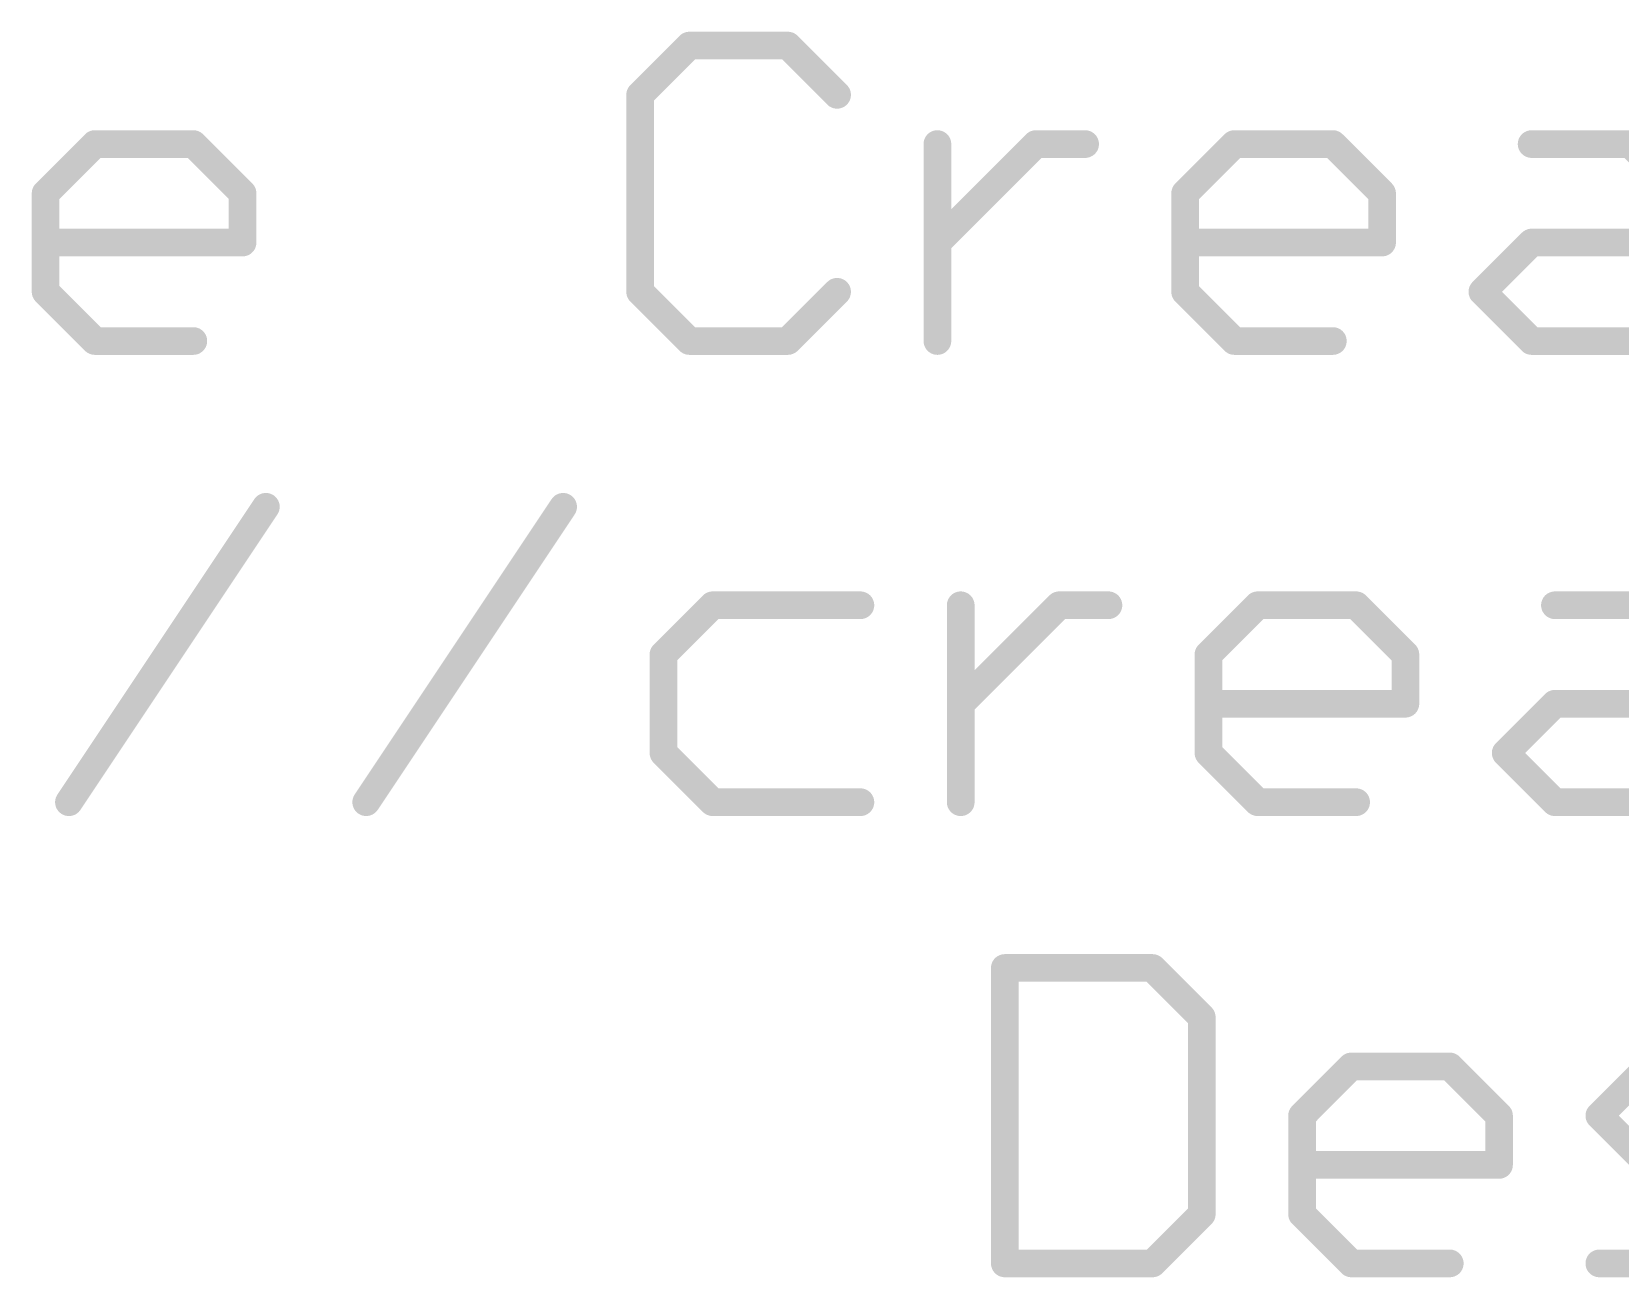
# Model space of a CAD drawing. Extents: x -36 to 72, y -7 to 16.
# Drawn here: x -9.09 to -0.34, y -6.35 to 0.51 of the extents above; entities that cross this region are included whole.
import ezdxf

# ---------------------------------------------------------------- set-up
doc = ezdxf.new("R2010")
doc.units = 0
doc.layers.add('27', color=253, linetype='CONTINUOUS')

msp = doc.modelspace()

# ---------------------------------------------------------------- linework, layer by layer
at = {"layer": '27', "const_width": 0.1524}
for points in [[(-5.471, 0.4332), (-5.7421, 0.162)], [(-4.9286, 0.4332), (-5.471, 0.4332)], [(-4.6575, 0.162), (-4.9286, 0.4332)], [(-5.7421, 0.162), (-5.7421, -0.9226)], [(-9.0164, -0.3803), (-8.7453, -0.1091)], [(-8.7453, -0.1091), (-8.2029, -0.1091)], [(-8.2029, -0.1091), (-7.9318, -0.3803)], [(-4.105, -1.1938), (-4.105, -0.1091)], [(-4.105, -0.6515), (-3.5626, -0.1091)], [(-3.5626, -0.1091), (-3.2915, -0.1091)], [(-2.7407, -0.3803), (-2.4695, -0.1091)], [(-2.4695, -0.1091), (-1.9272, -0.1091)], [(-1.9272, -0.1091), (-1.656, -0.3803)], [(-0.8324, -0.1091), (-0.29, -0.1091)], [(-0.29, -0.1091), (-0.0189, -0.3803)], [(-9.0164, -0.9226), (-9.0164, -0.3803)], [(-7.9318, -0.3803), (-7.9318, -0.6515)], [(-2.7407, -0.9226), (-2.7407, -0.3803)], [(-1.656, -0.3803), (-1.656, -0.6515)], [(-7.9318, -0.6515), (-9.0164, -0.6515)], [(-1.656, -0.6515), (-2.7407, -0.6515)], [(-1.1035, -0.9226), (-0.8324, -0.6515)], [(-0.8324, -0.6515), (-0.0189, -0.6515)], [(-8.7453, -1.1938), (-9.0164, -0.9226)], [(-5.7421, -0.9226), (-5.471, -1.1938)], [(-4.9286, -1.1938), (-4.6575, -0.9226)], [(-2.4695, -1.1938), (-2.7407, -0.9226)], [(-0.8324, -1.1938), (-1.1035, -0.9226)], [(-8.2029, -1.1938), (-8.7453, -1.1938)], [(-5.471, -1.1938), (-4.9286, -1.1938)], [(-1.9272, -1.1938), (-2.4695, -1.1938)], [(-0.0189, -1.1938), (-0.8324, -1.1938)], [(-8.888, -3.7338), (-7.8034, -2.1068)], [(-7.2509, -3.7338), (-6.1662, -2.1068)], [(-5.3426, -2.6491), (-5.6137, -2.9203)], [(-4.5291, -2.6491), (-5.3426, -2.6491)], [(-3.9766, -3.7338), (-3.9766, -2.6491)], [(-3.9766, -3.1915), (-3.4342, -2.6491)], [(-3.4342, -2.6491), (-3.1631, -2.6491)], [(-2.6123, -2.9203), (-2.3411, -2.6491)], [(-2.3411, -2.6491), (-1.7988, -2.6491)], [(-1.7988, -2.6491), (-1.5276, -2.9203)], [(-0.704, -2.6491), (-0.1616, -2.6491)], [(-5.6137, -2.9203), (-5.6137, -3.4626)], [(-2.6123, -3.4626), (-2.6123, -2.9203)], [(-1.5276, -2.9203), (-1.5276, -3.1915)], [(-1.5276, -3.1915), (-2.6123, -3.1915)], [(-0.9751, -3.4626), (-0.704, -3.1915)], [(-0.704, -3.1915), (0.1095, -3.1915)], [(-5.6137, -3.4626), (-5.3426, -3.7338)], [(-2.3411, -3.7338), (-2.6123, -3.4626)], [(-0.704, -3.7338), (-0.9751, -3.4626)], [(-5.3426, -3.7338), (-4.5291, -3.7338)], [(-1.7988, -3.7338), (-2.3411, -3.7338)], [(0.1095, -3.7338), (-0.704, -3.7338)], [(-3.7338, -4.6468), (-3.7338, -6.2738)], [(-2.9203, -4.6468), (-3.7338, -4.6468)], [(-2.6491, -4.918), (-2.9203, -4.6468)], [(-2.6491, -6.0026), (-2.6491, -4.918)], [(-2.0966, -5.4603), (-1.8255, -5.1891)], [(-1.8255, -5.1891), (-1.2832, -5.1891)], [(-1.2832, -5.1891), (-1.012, -5.4603)], [(-0.4595, -5.4603), (-0.1883, -5.1891)], [(-2.0966, -6.0026), (-2.0966, -5.4603)], [(-1.012, -5.4603), (-1.012, -5.7315)], [(-0.1883, -5.7315), (-0.4595, -5.4603)], [(-1.012, -5.7315), (-2.0966, -5.7315)], [(-2.9203, -6.2738), (-2.6491, -6.0026)], [(-1.8255, -6.2738), (-2.0966, -6.0026)], [(-3.7338, -6.2738), (-2.9203, -6.2738)], [(-1.2832, -6.2738), (-1.8255, -6.2738)], [(-0.4595, -6.2738), (0.354, -6.2738)]]:
    msp.add_lwpolyline(points, dxfattribs=at)
at = {"layer": '27', "const_width": 0.0762}
for points in [[(-5.471, 0.4713, 1), (-5.471, 0.3951)], [(-5.444, 0.4062, 1), (-5.4979, 0.4601)], [(-4.9017, 0.4601, 1), (-4.9556, 0.4062)], [(-4.9286, 0.3951, 1), (-4.9286, 0.4713)], [(-5.7691, 0.189, 1), (-5.7152, 0.1351)], [(-5.704, 0.162, 1), (-5.7802, 0.162)], [(-4.6844, 0.1351, 1), (-4.6305, 0.189)], [(-8.7453, -0.071, 1), (-8.7453, -0.1472)], [(-8.7183, -0.1361, 1), (-8.7722, -0.0822)], [(-8.176, -0.0822, 1), (-8.2299, -0.1361)], [(-8.2029, -0.1472, 1), (-8.2029, -0.071)], [(-4.0669, -0.1091, 1), (-4.1431, -0.1091)], [(-3.5626, -0.071, 1), (-3.5626, -0.1472)], [(-3.5357, -0.1361, 1), (-3.5896, -0.0822)], [(-3.2915, -0.1472, 1), (-3.2915, -0.071)], [(-2.4695, -0.071, 1), (-2.4695, -0.1472)], [(-2.4426, -0.1361, 1), (-2.4965, -0.0822)], [(-1.9002, -0.0822, 1), (-1.9541, -0.1361)], [(-1.9272, -0.1472, 1), (-1.9272, -0.071)], [(-0.8324, -0.071, 1), (-0.8324, -0.1472)], [(-0.2631, -0.0822, 1), (-0.317, -0.1361)], [(-8.9783, -0.3803, 1), (-9.0545, -0.3803)], [(-9.0434, -0.3534, 1), (-8.9895, -0.4072)], [(-7.8937, -0.3803, 1), (-7.9699, -0.3803)], [(-7.9587, -0.4072, 1), (-7.9048, -0.3534)], [(-2.7026, -0.3803, 1), (-2.7788, -0.3803)], [(-2.7676, -0.3534, 1), (-2.7137, -0.4072)], [(-1.6179, -0.3803, 1), (-1.6941, -0.3803)], [(-1.683, -0.4072, 1), (-1.6291, -0.3534)], [(-9.0164, -0.6134, 1), (-9.0164, -0.6896)], [(-7.9318, -0.6896, 1), (-7.9318, -0.6134)], [(-4.1319, -0.6245, 1), (-4.078, -0.6784)], [(-2.7407, -0.6134, 1), (-2.7407, -0.6896)], [(-1.656, -0.6896, 1), (-1.656, -0.6134)], [(-0.8324, -0.6134, 1), (-0.8324, -0.6896)], [(-0.8054, -0.6784, 1), (-0.8593, -0.6245)], [(-7.9699, -0.6515, 1), (-7.8937, -0.6515)], [(-1.6941, -0.6515, 1), (-1.6179, -0.6515)], [(-8.9895, -0.8957, 1), (-9.0434, -0.9496)], [(-5.7152, -0.8957, 1), (-5.7691, -0.9496)], [(-4.6305, -0.9496, 1), (-4.6844, -0.8957)], [(-2.7137, -0.8957, 1), (-2.7676, -0.9496)], [(-1.0766, -0.8957, 1), (-1.1305, -0.9496)], [(-1.1305, -0.8957, 1), (-1.0766, -0.9496)], [(-9.0545, -0.9226, 1), (-8.9783, -0.9226)], [(-5.7802, -0.9226, 1), (-5.704, -0.9226)], [(-2.7788, -0.9226, 1), (-2.7026, -0.9226)], [(-8.7453, -1.1557, 1), (-8.7453, -1.2319)], [(-8.7722, -1.2207, 1), (-8.7183, -1.1669)], [(-8.2029, -1.2319, 1), (-8.2029, -1.1557)], [(-5.471, -1.1557, 1), (-5.471, -1.2319)], [(-5.4979, -1.2207, 1), (-5.444, -1.1669)], [(-4.9556, -1.1669, 1), (-4.9017, -1.2207)], [(-4.9286, -1.2319, 1), (-4.9286, -1.1557)], [(-2.4695, -1.1557, 1), (-2.4695, -1.2319)], [(-2.4965, -1.2207, 1), (-2.4426, -1.1669)], [(-1.9272, -1.2319, 1), (-1.9272, -1.1557)], [(-0.8324, -1.1557, 1), (-0.8324, -1.2319)], [(-0.8593, -1.2207, 1), (-0.8054, -1.1669)], [(-4.1431, -1.1938, 1), (-4.0669, -1.1938)], [(-7.7717, -2.1279, 1), (-7.8351, -2.0857)], [(-6.1345, -2.1279, 1), (-6.1979, -2.0857)], [(-5.3426, -2.611, 1), (-5.3426, -2.6872)], [(-5.3156, -2.6761, 1), (-5.3695, -2.6222)], [(-4.5291, -2.6872, 1), (-4.5291, -2.611)], [(-3.9385, -2.6491, 1), (-4.0147, -2.6491)], [(-3.4342, -2.611, 1), (-3.4342, -2.6872)], [(-3.4073, -2.6761, 1), (-3.4612, -2.6222)], [(-3.1631, -2.6872, 1), (-3.1631, -2.611)], [(-2.3411, -2.611, 1), (-2.3411, -2.6872)], [(-2.3142, -2.6761, 1), (-2.368, -2.6222)], [(-1.7718, -2.6222, 1), (-1.8257, -2.6761)], [(-1.7988, -2.6872, 1), (-1.7988, -2.611)], [(-0.704, -2.611, 1), (-0.704, -2.6872)], [(-5.5756, -2.9203, 1), (-5.6518, -2.9203)], [(-5.6407, -2.8934, 1), (-5.5868, -2.9472)], [(-2.5742, -2.9203, 1), (-2.6504, -2.9203)], [(-2.6392, -2.8934, 1), (-2.5853, -2.9472)], [(-1.4895, -2.9203, 1), (-1.5657, -2.9203)], [(-1.5546, -2.9472, 1), (-1.5007, -2.8934)], [(-4.0035, -3.1645, 1), (-3.9496, -3.2184)], [(-2.6123, -3.1534, 1), (-2.6123, -3.2296)], [(-1.5276, -3.2296, 1), (-1.5276, -3.1534)], [(-0.704, -3.1534, 1), (-0.704, -3.2296)], [(-0.677, -3.2184, 1), (-0.7309, -3.1645)], [(-1.5657, -3.1915, 1), (-1.4895, -3.1915)], [(-5.5868, -3.4357, 1), (-5.6407, -3.4896)], [(-2.5853, -3.4357, 1), (-2.6392, -3.4896)], [(-0.9482, -3.4357, 1), (-1.0021, -3.4896)], [(-1.0021, -3.4357, 1), (-0.9482, -3.4896)], [(-5.6518, -3.4626, 1), (-5.5756, -3.4626)], [(-2.6504, -3.4626, 1), (-2.5742, -3.4626)], [(-5.3426, -3.6957, 1), (-5.3426, -3.7719)], [(-5.3695, -3.7607, 1), (-5.3156, -3.7069)], [(-4.5291, -3.7719, 1), (-4.5291, -3.6957)], [(-2.3411, -3.6957, 1), (-2.3411, -3.7719)], [(-2.368, -3.7607, 1), (-2.3142, -3.7069)], [(-1.7988, -3.7719, 1), (-1.7988, -3.6957)], [(-0.704, -3.6957, 1), (-0.704, -3.7719)], [(-0.7309, -3.7607, 1), (-0.677, -3.7069)], [(-8.9197, -3.7127, 1), (-8.8563, -3.7549)], [(-7.2826, -3.7127, 1), (-7.2192, -3.7549)], [(-4.0147, -3.7338, 1), (-3.9385, -3.7338)], [(-3.6957, -4.6468, 1), (-3.7719, -4.6468)], [(-3.7338, -4.6087, 1), (-3.7338, -4.6849)], [(-2.8934, -4.6199, 1), (-2.9472, -4.6738)], [(-2.9203, -4.6849, 1), (-2.9203, -4.6087)], [(-2.611, -4.918, 1), (-2.6872, -4.918)], [(-2.6761, -4.9449, 1), (-2.6222, -4.891)], [(-1.8255, -5.151, 1), (-1.8255, -5.2272)], [(-1.7985, -5.2161, 1), (-1.8524, -5.1622)], [(-1.2562, -5.1622, 1), (-1.3101, -5.2161)], [(-1.2832, -5.2272, 1), (-1.2832, -5.151)], [(-2.0585, -5.4603, 1), (-2.1347, -5.4603)], [(-2.1236, -5.4334, 1), (-2.0697, -5.4872)], [(-0.9739, -5.4603, 1), (-1.0501, -5.4603)], [(-1.0389, -5.4872, 1), (-0.985, -5.4334)], [(-0.4325, -5.4334, 1), (-0.4864, -5.4872)], [(-0.4864, -5.4334, 1), (-0.4325, -5.4872)], [(-2.0966, -5.6934, 1), (-2.0966, -5.7696)], [(-1.012, -5.7696, 1), (-1.012, -5.6934)], [(-1.0501, -5.7315, 1), (-0.9739, -5.7315)], [(-2.6222, -6.0296, 1), (-2.6761, -5.9757)], [(-2.0697, -5.9757, 1), (-2.1236, -6.0296)], [(-2.6872, -6.0026, 1), (-2.611, -6.0026)], [(-2.1347, -6.0026, 1), (-2.0585, -6.0026)], [(-3.7338, -6.2357, 1), (-3.7338, -6.3119)], [(-2.9472, -6.2469, 1), (-2.8934, -6.3007)], [(-2.9203, -6.3119, 1), (-2.9203, -6.2357)], [(-1.8255, -6.2357, 1), (-1.8255, -6.3119)], [(-1.8524, -6.3007, 1), (-1.7985, -6.2469)], [(-1.2832, -6.3119, 1), (-1.2832, -6.2357)], [(-0.4595, -6.2357, 1), (-0.4595, -6.3119)], [(-3.7719, -6.2738, 1), (-3.6957, -6.2738)]]:
    msp.add_lwpolyline(points, format="xyb", dxfattribs=at)

doc.saveas('drawing.dxf')
